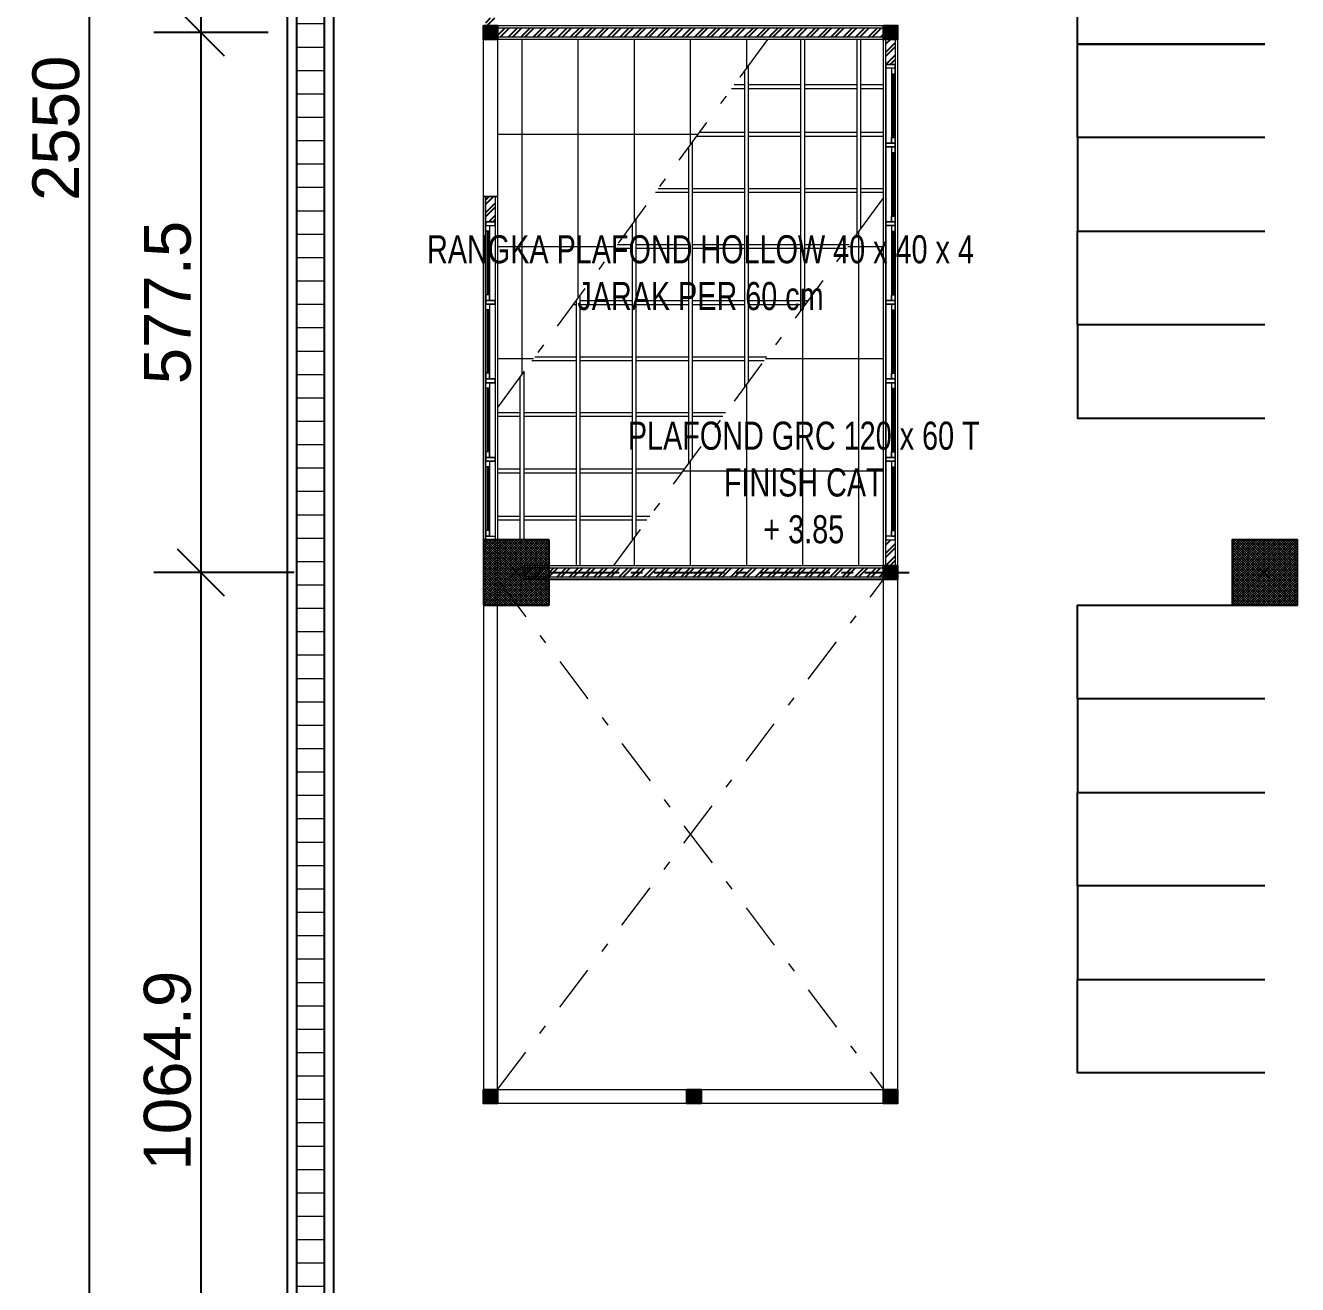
# Model space of a CAD drawing. Header units: inches. Extents: x 249 to 1192, y -18 to 440.
# Drawn here: x 342.24 to 355.84, y 249.05 to 262.51 of the extents above; entities that cross this region are included whole.
import ezdxf

# ---------------------------------------------------------------- set-up
doc = ezdxf.new("R2010")
doc.units = ezdxf.units.IN
doc.header["$MEASUREMENT"] = 0
doc.linetypes.add('CENTER2', pattern=[1.125, 0.75, -0.125, 0.125, -0.125])
doc.linetypes.add('DASHDOT', pattern=[1, 0.5, -0.25, 0, -0.25])
for name, color, linetype, lineweight in [('ARSIR BETON', 8, 'Continuous', 0), ('DIMENSI', 85, 'Continuous', 20), ('DINDING', 6, 'Continuous', 0), ('DINDING2', 137, 'Continuous', 20), ('KACA', 141, 'Continuous', 30), ('KUSEN', 16, 'Continuous', 15), ('lan', 7, 'Continuous', 15), ('lan1', 7, 'Continuous', 9), ('NOT', 7, 'Continuous', 9), ('pla', 42, 'Continuous', 15)]:
    doc.layers.add(name, color=color, linetype=linetype, lineweight=lineweight)
for name, color, linetype in [('ARSIR DINDING', 64, 'Continuous'), ('AS', 15, 'CENTER2'), ('KENDARAAN', 9, 'Continuous'), ('KOLOM', 5, 'Continuous'), ('SALURAN', 117, 'Continuous')]:
    doc.layers.add(name, color=color, linetype=linetype)
doc.styles.get("Standard").update_dxf_attribs({"font": 'arial.ttf'})
doc.styles.add('style1', font='swisscl.ttf')
doc.dimstyles.new('UK. GDG PERTEMUAN', dxfattribs={"dimtxt": 0.5, "dimasz": 0.5, "dimexe": 0.5, "dimexo": 0.05, "dimgap": 0.1, "dimtad": 2, "dimdec": 0, "dimlfac": 100, "dimzin": 0, "dimdsep": 46, "dimtxsty": 'Standard', "dimblk": 'OBLIQUE', "dimcen": 0.09, "dimclrd": 8, "dimclre": 256, "dimclrt": 256, "dimadec": 0, "dimazin": 0, "dimtfac": 1, "dimtdec": 0, "dimtofl": 0, "dimtmove": 0, "dimatfit": 3, "dimldrblk": 'OBLIQUE', "dimfxl": 0, "dimtolj": 1, "dimtzin": 0, "dimarcsym": 0})

# ---------------------------------------------------------------- blocks, each defined once
blk = doc.blocks.new('K2')
at = {"layer": 'ARSIR BETON'}
h = blk.add_hatch(dxfattribs=at)
h.set_pattern_fill('ANSI37', color=256, scale=0.1, style=0)
h.set_pattern_definition([(45, (-38.743626, 268.082874), (-0.0088388, 0.0088388), []), (135, (-38.743626, 268.082874), (-0.0088388, -0.0088388), [])])
h.paths.add_polyline_path([(-38.594, 268.233), (-38.744, 268.233), (-38.744, 268.083), (-38.594, 268.083)])
at = {"layer": 'KOLOM'}
blk.add_lwpolyline([(-38.744, 268.083), (-38.594, 268.083), (-38.594, 268.233), (-38.744, 268.233)], close=True, dxfattribs=at)
blk = doc.blocks.new('K1')
at = {"layer": 'ARSIR BETON'}
h = blk.add_hatch(dxfattribs=at)
h.set_pattern_fill('ANSI37', color=256, scale=0.15, style=0)
h.set_pattern_definition([(45, (258.37489, 277.120751), (-0.01325825, 0.01325825), []), (135, (258.37489, 277.120751), (-0.01325825, -0.01325825), [])])
h.paths.add_polyline_path([(259.125, 277.171), (259.125, 277.871), (258.425, 277.871), (258.425, 277.171)])
at = {"layer": 'KOLOM'}
blk.add_lwpolyline([(258.425, 277.171), (259.125, 277.171), (259.125, 277.871), (258.425, 277.871)], close=True, dxfattribs=at)
for points in [[(258.725, 277.571), (258.825, 277.471)], [(258.725, 277.471), (258.825, 277.571)]]:
    blk.add_lwpolyline(points, dxfattribs=at)
blk = doc.blocks.new('_Oblique')
at = {"color": 0, "linetype": 'ByBlock', "lineweight": -2}
blk.add_line((-0.5, -0.5), (0.5, 0.5), dxfattribs=at)
blk = doc.blocks.new('*D493')
at = {"layer": 'DEFPOINTS', "color": 0}
for p in [(344.886, 264.663), (344.114, 262.438), (344.886, 262.438)]:
    blk.add_point(p, dxfattribs=at)
at = {"layer": 'DIMENSI', "lineweight": -2}
for p, q in [((344.836, 264.663), (343.614, 264.663)), ((344.836, 262.438), (343.614, 262.438))]:
    blk.add_line(p, q, dxfattribs=at)
at = {"layer": 'DIMENSI', "color": 8, "lineweight": -2}
blk.add_line((344.114, 264.663), (344.114, 262.438), dxfattribs=at)
at = {"layer": 'DIMENSI', "color": 8, "lineweight": -2, "xscale": 0.5, "yscale": 0.5, "zscale": 0.5}
for p, rotation in [((344.114, 264.663), 90), ((344.114, 262.438), 270)]:
    blk.add_blockref('_Oblique', p, dxfattribs=dict(at, rotation=rotation))
at = {"layer": 'DIMENSI', "insert": (343.759, 263.55), "char_height": 0.5, "attachment_point": 5, "rotation": 90}
blk.add_mtext('\\A1;222.5', dxfattribs=at)
blk = doc.blocks.new('*D494')
at = {"layer": 'DEFPOINTS', "color": 0}
for p in [(344.886, 262.438), (344.114, 256.663), (345.161, 256.663)]:
    blk.add_point(p, dxfattribs=at)
at = {"layer": 'DIMENSI', "lineweight": -2}
for p, q in [((344.836, 262.438), (343.614, 262.438)), ((345.111, 256.663), (343.614, 256.663))]:
    blk.add_line(p, q, dxfattribs=at)
at = {"layer": 'DIMENSI', "color": 8, "lineweight": -2}
blk.add_line((344.114, 262.438), (344.114, 256.663), dxfattribs=at)
at = {"layer": 'DIMENSI', "color": 8, "lineweight": -2, "xscale": 0.5, "yscale": 0.5, "zscale": 0.5}
for p, rotation in [((344.114, 262.438), 90), ((344.114, 256.663), 270)]:
    blk.add_blockref('_Oblique', p, dxfattribs=dict(at, rotation=rotation))
at = {"layer": 'DIMENSI', "insert": (343.76, 259.55), "char_height": 0.5, "attachment_point": 5, "rotation": 90}
blk.add_mtext('\\A1;577.5', dxfattribs=at)
blk = doc.blocks.new('*D495')
at = {"layer": 'DEFPOINTS', "color": 0}
for p in [(345.161, 256.663), (344.114, 246.013), (345.387, 246.013)]:
    blk.add_point(p, dxfattribs=at)
at = {"layer": 'DIMENSI', "lineweight": -2}
for p, q in [((345.111, 256.663), (343.614, 256.663)), ((345.337, 246.013), (343.614, 246.013))]:
    blk.add_line(p, q, dxfattribs=at)
at = {"layer": 'DIMENSI', "color": 8, "lineweight": -2}
blk.add_line((344.114, 256.663), (344.114, 246.013), dxfattribs=at)
at = {"layer": 'DIMENSI', "color": 8, "lineweight": -2, "xscale": 0.5, "yscale": 0.5, "zscale": 0.5}
for p, rotation in [((344.114, 256.663), 90), ((344.114, 246.013), 270)]:
    blk.add_blockref('_Oblique', p, dxfattribs=dict(at, rotation=rotation))
at = {"layer": 'DIMENSI', "insert": (343.759, 251.338), "char_height": 0.5, "attachment_point": 5, "rotation": 90}
blk.add_mtext('\\A1;1064.9', dxfattribs=at)
blk = doc.blocks.new('*D496')
at = {"layer": 'DEFPOINTS', "color": 0}
for p in [(342.924, 274.163), (344.886, 274.163), (344.886, 248.663)]:
    blk.add_point(p, dxfattribs=at)
at = {"layer": 'DIMENSI', "lineweight": -2}
for p, q in [((344.836, 274.163), (342.424, 274.163)), ((344.836, 248.663), (342.424, 248.663))]:
    blk.add_line(p, q, dxfattribs=at)
at = {"layer": 'DIMENSI', "color": 8, "lineweight": -2}
blk.add_line((342.924, 248.663), (342.924, 274.163), dxfattribs=at)
at = {"layer": 'DIMENSI', "color": 8, "lineweight": -2, "xscale": 0.5, "yscale": 0.5, "zscale": 0.5}
for p, rotation in [((342.924, 274.163), 90), ((342.924, 248.663), 270)]:
    blk.add_blockref('_Oblique', p, dxfattribs=dict(at, rotation=rotation))
at = {"layer": 'DIMENSI', "insert": (342.568, 261.413), "char_height": 0.5, "attachment_point": 5, "rotation": 90}
blk.add_mtext('\\A1;2550', dxfattribs=at)

msp = doc.modelspace()

# ---------------------------------------------------------------- hatches: boundary and pattern name
at = {"layer": 'ARSIR DINDING'}
h = msp.add_hatch(dxfattribs=at)
h.set_pattern_fill('ANSI32', color=256, scale=0.25, style=0)
h.set_pattern_definition([(45, (-339.62181, 70.42423), (-0.066291261, 0.066291261), []), (45, (-339.57761, 70.42423), (-0.066291261, 0.066291261), [])])
h.paths.add_polyline_path([(347.2613, 262.5925), (347.1613, 262.5925), (347.1613, 262.5127), (347.2613, 262.5127)])
h = msp.add_hatch(dxfattribs=at)
h.set_pattern_fill('ANSI32', color=256, scale=0.25, style=0)
h.set_pattern_definition([(45, (347.1363, 253.63768), (-0.0662913, 0.0662913), []), (45, (347.18049, 253.63768), (-0.0662913, 0.0662913), [])])
h.paths.add_polyline_path([(351.4115, 262.4877), (347.2863, 262.4877), (347.2863, 262.3877), (351.4115, 262.3877)])
h = msp.add_hatch(dxfattribs=at)
h.set_pattern_fill('ANSI32', color=256, scale=0.25, style=0)
h.set_pattern_definition([(45, (351.436525, 262.09406), (-0.06629, 0.06629), []), (45, (351.48072, 262.09406), (-0.06629, 0.06629), [])])
h.paths.add_polyline_path([(351.5365, 262.3627), (351.4365, 262.3627), (351.4365, 262.0941), (351.5365, 262.0941)])
h = msp.add_hatch(dxfattribs=at)
h.set_pattern_fill('ANSI32', color=256, scale=0.25, style=0)
h.set_pattern_definition([(45, (-301.81615, 6.2348), (-0.066291261, 0.066291261), []), (45, (-301.77196, 6.2348), (-0.066291261, 0.066291261), [])])
h.paths.add_polyline_path([(347.2113, 260.4137), (347.2613, 260.4137), (347.2613, 260.6827), (347.2113, 260.6827)])
h.paths.add_polyline_path([(347.1613, 260.4137), (347.2113, 260.4137), (347.2113, 260.6827), (347.1613, 260.6827)])
h = msp.add_hatch(dxfattribs=at)
h.set_pattern_fill('ANSI32', color=256, scale=0.25, style=0)
h.set_pattern_definition([(45, (351.436525, 256.7379), (-0.06629, 0.06629), []), (45, (351.48072, 256.7379), (-0.06629, 0.06629), [])])
h.paths.add_polyline_path([(351.5365, 257.0129), (351.4365, 257.0129), (351.4365, 256.7379), (351.4863, 256.7379), (351.5365, 256.7379)])
h = msp.add_hatch(dxfattribs=at)
h.set_pattern_fill('ANSI32', color=256, scale=0.25, style=0)
h.set_pattern_definition([(45, (347.41105, 250.13862), (-0.0662913, 0.0662913), []), (45, (347.45524, 250.13862), (-0.0662913, 0.0662913), [])])
h.paths.add_polyline_path([(347.586, 256.6129), (351.4863, 256.6129), (351.4863, 256.7129), (347.586, 256.7129)])
at = {"layer": 'DINDING2'}
h = msp.add_hatch(dxfattribs=at)
h.set_pattern_fill('_USER', color=23, scale=0.25, angle=90, style=0, pattern_type=0)
h.set_pattern_definition([(4e-15, (345.1373, 262.5317), (2e-17, -0.25), [])])
h.paths.add_polyline_path([(345.1363, 277.1624), (345.4373, 277.2624), (345.4373, 245.9134), (345.1373, 245.9134)])

# ---------------------------------------------------------------- linework, layer by layer
msp.add_lwpolyline([(351.4863, 256.5879), (347.761, 256.5879)])
at = {"layer": 'ARSIR BETON'}
for p, q in [((347.1363, 257.0023), (347.1468, 257.0129)), ((347.1363, 256.9758), (347.1734, 257.0129)), ((347.1363, 256.9493), (347.1999, 257.0129)), ((347.1363, 256.9228), (347.2264, 257.0129)), ((347.1363, 256.8963), (347.2529, 257.0129)), ((347.1363, 256.8697), (347.2794, 257.0129)), ((347.1363, 256.8432), (347.3059, 257.0129)), ((347.1363, 256.8167), (347.3325, 257.0129)), ((347.1363, 256.7902), (347.359, 257.0129)), ((347.1363, 256.7637), (347.3855, 257.0129)), ((347.1363, 256.7372), (347.412, 257.0129)), ((347.1363, 256.7106), (347.4385, 257.0129)), ((347.1363, 256.6841), (347.465, 257.0129)), ((347.1363, 256.6576), (347.4916, 257.0129)), ((347.1363, 256.6311), (347.5181, 257.0129)), ((347.1363, 256.6046), (347.5446, 257.0129)), ((347.1363, 256.5781), (347.5711, 257.0129)), ((347.1363, 256.5515), (347.5976, 257.0129)), ((347.1363, 256.525), (347.6241, 257.0129)), ((347.1363, 256.4985), (347.6507, 257.0129)), ((347.1363, 256.472), (347.6772, 257.0129)), ((347.1363, 256.4455), (347.7037, 257.0129)), ((347.1363, 256.419), (347.7302, 257.0129)), ((347.1363, 256.3924), (347.7567, 257.0129)), ((347.1363, 256.3659), (347.7832, 257.0129)), ((347.1363, 256.3394), (347.8098, 257.0129)), ((347.1363, 256.3129), (347.8363, 257.0129)), ((347.8318, 256.3129), (347.1363, 257.0084)), ((347.8053, 256.3129), (347.1363, 256.9819)), ((347.8363, 256.3349), (347.1583, 257.0129)), ((347.1628, 256.3129), (347.8363, 256.9864)), ((347.8363, 256.3614), (347.1848, 257.0129)), ((347.8363, 256.3879), (347.2113, 257.0129)), ((347.8363, 256.4145), (347.2378, 257.0129)), ((347.8363, 256.441), (347.2644, 257.0129)), ((347.8363, 256.4675), (347.2909, 257.0129)), ((347.8363, 256.494), (347.3174, 257.0129)), ((347.8363, 256.5205), (347.3439, 257.0129)), ((347.8363, 256.547), (347.3704, 257.0129)), ((347.8363, 256.5736), (347.3969, 257.0129)), ((347.8363, 256.6001), (347.4235, 257.0129)), ((347.8363, 256.6266), (347.45, 257.0129)), ((347.8363, 256.6531), (347.4765, 257.0129)), ((347.8363, 256.6796), (347.503, 257.0129)), ((347.8363, 256.7061), (347.5295, 257.0129)), ((347.8363, 256.7327), (347.556, 257.0129)), ((347.8363, 256.7592), (347.5825, 257.0129)), ((347.8363, 256.7857), (347.6091, 257.0129)), ((347.8363, 256.8122), (347.6356, 257.0129)), ((347.8363, 256.8387), (347.6621, 257.0129)), ((347.8363, 256.8652), (347.6886, 257.0129)), ((347.8363, 256.8918), (347.7151, 257.0129)), ((347.8363, 256.9183), (347.7416, 257.0129)), ((347.8363, 256.9448), (347.7682, 257.0129)), ((347.8363, 256.9713), (347.7947, 257.0129)), ((347.8363, 256.9978), (347.8212, 257.0129)), ((347.7787, 256.3129), (347.1363, 256.9554)), ((347.7522, 256.3129), (347.1363, 256.9288)), ((347.7257, 256.3129), (347.1363, 256.9023)), ((347.6992, 256.3129), (347.1363, 256.8758)), ((347.6727, 256.3129), (347.1363, 256.8493)), ((347.1893, 256.3129), (347.8363, 256.9599)), ((347.2158, 256.3129), (347.8363, 256.9333)), ((347.2423, 256.3129), (347.8363, 256.9068)), ((347.2689, 256.3129), (347.8363, 256.8803)), ((347.2954, 256.3129), (347.8363, 256.8538)), ((347.6462, 256.3129), (347.1363, 256.8228)), ((347.6196, 256.3129), (347.1363, 256.7963)), ((347.5931, 256.3129), (347.1363, 256.7697)), ((347.5666, 256.3129), (347.1363, 256.7432)), ((347.5401, 256.3129), (347.1363, 256.7167)), ((347.3219, 256.3129), (347.8363, 256.8273)), ((347.3484, 256.3129), (347.8363, 256.8008)), ((347.3749, 256.3129), (347.8363, 256.7743)), ((347.4014, 256.3129), (347.8363, 256.7477)), ((347.428, 256.3129), (347.8363, 256.7212)), ((347.5136, 256.3129), (347.1363, 256.6902)), ((347.4871, 256.3129), (347.1363, 256.6637)), ((347.4605, 256.3129), (347.1363, 256.6372)), ((347.434, 256.3129), (347.1363, 256.6106)), ((347.4075, 256.3129), (347.1363, 256.5841)), ((347.4545, 256.3129), (347.8363, 256.6947)), ((347.481, 256.3129), (347.8363, 256.6682)), ((347.5075, 256.3129), (347.8363, 256.6417)), ((347.534, 256.3129), (347.8363, 256.6152)), ((347.5605, 256.3129), (347.8363, 256.5886)), ((347.5871, 256.3129), (347.8363, 256.5621)), ((347.381, 256.3129), (347.1363, 256.5576)), ((347.3545, 256.3129), (347.1363, 256.5311)), ((347.328, 256.3129), (347.1363, 256.5046)), ((347.3014, 256.3129), (347.1363, 256.4781)), ((347.2749, 256.3129), (347.1363, 256.4515)), ((347.2484, 256.3129), (347.1363, 256.425)), ((347.6136, 256.3129), (347.8363, 256.5356)), ((347.6401, 256.3129), (347.8363, 256.5091)), ((347.6666, 256.3129), (347.8363, 256.4826)), ((347.6931, 256.3129), (347.8363, 256.4561)), ((347.7196, 256.3129), (347.8363, 256.4295)), ((347.2219, 256.3129), (347.1363, 256.3985)), ((347.1954, 256.3129), (347.1363, 256.372)), ((347.1689, 256.3129), (347.1363, 256.3455)), ((347.1423, 256.3129), (347.1363, 256.319)), ((347.7462, 256.3129), (347.8363, 256.403)), ((347.7727, 256.3129), (347.8363, 256.3765)), ((347.7992, 256.3129), (347.8363, 256.35)), ((347.8257, 256.3129), (347.8363, 256.3235))]:
    msp.add_line(p, q, dxfattribs=at)
at = {"layer": 'AS'}
msp.add_lwpolyline([(347.8363, 256.6629), (351.6864, 256.6629)], dxfattribs=at)
at = {"layer": 'DINDING'}
for points in [[(351.4115, 262.3627), (347.2863, 262.3627), (347.2863, 262.5127), (351.4115, 262.5127)], [(347.1363, 260.6927), (347.1363, 250.9879), (347.2863, 250.9879), (347.2863, 257.0129)], [(351.4863, 256.5879), (347.561, 256.5879), (347.561, 256.7379), (351.4863, 256.7379)]]:
    msp.add_lwpolyline(points, dxfattribs=at)
for points in [[(351.4115, 262.3627), (351.5616, 262.3627), (351.5616, 251.1379), (351.4115, 251.1379)], [(347.1363, 260.6827), (347.2863, 260.6827), (347.2863, 257.0129), (347.1363, 257.0129)], [(347.2863, 251.1379), (349.3111, 251.1379), (349.3111, 250.9879), (347.2863, 250.9879)], [(349.4611, 251.1379), (351.4116, 251.1379), (351.4116, 250.9879), (349.4611, 250.9879)]]:
    msp.add_lwpolyline(points, close=True, dxfattribs=at)
at = {"layer": 'DINDING2'}
for points in [[(351.4115, 262.3877), (347.2863, 262.3877), (347.2863, 262.4877), (351.4115, 262.4877)], [(351.4863, 256.6129), (347.586, 256.6129), (347.586, 256.7129), (351.4863, 256.7129)]]:
    msp.add_lwpolyline(points, dxfattribs=at)
for points in [[(351.4365, 262.3627), (351.5365, 262.3627), (351.5365, 256.7379), (351.4365, 256.7379)], [(347.1613, 260.6827), (347.2613, 260.6827), (347.2613, 257.0129), (347.1613, 257.0129)]]:
    msp.add_lwpolyline(points, close=True, dxfattribs=at)
at = {"layer": 'KACA'}
for points in [[(351.5165, 261.9941), (351.5165, 261.3139)], [(351.5165, 261.1539), (351.5165, 260.4737)], [(347.1813, 260.3137), (347.1813, 259.6335)], [(351.5165, 260.3137), (351.5165, 259.6335)], [(347.1813, 259.4735), (347.1813, 258.7933)], [(351.5165, 259.4735), (351.5165, 258.7933)], [(347.1813, 258.6333), (347.1813, 257.9531)], [(351.5165, 258.6333), (351.5165, 257.9531)], [(347.1813, 257.7931), (347.1813, 257.1129)], [(351.5165, 257.7931), (351.5165, 257.1129)]]:
    msp.add_lwpolyline(points, dxfattribs=at)
at = {"layer": 'KENDARAAN'}
for points in [[(355.4863, 262.3129), (353.4863, 262.3129), (353.4863, 263.3129), (355.4863, 263.3129)], [(355.4863, 261.3129), (353.4863, 261.3129), (353.4863, 262.3129), (355.4863, 262.3129)], [(355.4863, 261.3129), (353.4863, 261.3129), (353.4863, 260.3129), (355.4863, 260.3129)], [(355.4863, 259.3129), (353.4863, 259.3129), (353.4863, 260.3129), (355.4863, 260.3129)], [(355.4863, 259.3129), (353.4863, 259.3129), (353.4863, 258.3129), (355.4863, 258.3129)], [(355.4863, 255.3129), (353.4863, 255.3129), (353.4863, 256.3129), (355.4863, 256.3129)], [(355.4863, 255.3129), (353.4863, 255.3129), (353.4863, 254.3129), (355.4863, 254.3129)], [(355.4863, 253.3129), (353.4863, 253.3129), (353.4863, 254.3129), (355.4863, 254.3129)], [(355.4863, 253.3129), (353.4863, 253.3129), (353.4863, 252.3129), (355.4863, 252.3129)], [(355.4863, 251.3129), (353.4863, 251.3129), (353.4863, 252.3129), (355.4863, 252.3129)]]:
    msp.add_lwpolyline(points, dxfattribs=at)
at = {"layer": 'KOLOM'}
for p, q in [((347.8363, 257.0129), (347.1363, 257.0129)), ((347.1363, 257.0129), (347.1363, 256.3129)), ((347.8363, 256.3129), (347.8363, 257.0129)), ((347.1363, 256.3129), (347.8363, 256.3129))]:
    msp.add_line(p, q, dxfattribs=at)
for points in [[(347.4363, 256.7129), (347.5363, 256.6129)], [(347.4363, 256.6129), (347.5363, 256.7129)]]:
    msp.add_lwpolyline(points, dxfattribs=at)
at = {"layer": 'KUSEN'}
for points in [[(351.5365, 262.0541), (351.4365, 262.0541), (351.4365, 262.0941), (351.5365, 262.0941)], [(351.4365, 261.2139), (351.5365, 261.2139), (351.5365, 262.0941), (351.4365, 262.0941)], [(351.4965, 261.2539), (351.5365, 261.2539), (351.5365, 262.0541), (351.4965, 262.0541)], [(351.5365, 261.2139), (351.4365, 261.2139), (351.4365, 261.2539), (351.5365, 261.2539)], [(351.4365, 260.3737), (351.5365, 260.3737), (351.5365, 261.2539), (351.4365, 261.2539)], [(351.5365, 261.2539), (351.4365, 261.2539), (351.4365, 261.2139), (351.5365, 261.2139)], [(351.4965, 260.4137), (351.5365, 260.4137), (351.5365, 261.2139), (351.4965, 261.2139)], [(347.1613, 260.3737), (347.2613, 260.3737), (347.2613, 260.4137), (347.1613, 260.4137)], [(347.2613, 259.5335), (347.1613, 259.5335), (347.1613, 260.4137), (347.2613, 260.4137)], [(347.1613, 260.4137), (347.2613, 260.4137), (347.2613, 257.0129), (347.1613, 257.0129)], [(347.2013, 259.5735), (347.1613, 259.5735), (347.1613, 260.3737), (347.2013, 260.3737)], [(351.5365, 260.3737), (351.4365, 260.3737), (351.4365, 260.4137), (351.5365, 260.4137)], [(351.4365, 259.5335), (351.5365, 259.5335), (351.5365, 260.4137), (351.4365, 260.4137)], [(351.5365, 260.4137), (351.4365, 260.4137), (351.4365, 257.0129), (351.5365, 257.0129)], [(351.5365, 260.3737), (351.4365, 260.3737), (351.4365, 260.4137), (351.5365, 260.4137)], [(351.5365, 260.4137), (351.4365, 260.4137), (351.4365, 260.3737), (351.5365, 260.3737)], [(351.4965, 259.5735), (351.5365, 259.5735), (351.5365, 260.3737), (351.4965, 260.3737)], [(347.1613, 259.5335), (347.2613, 259.5335), (347.2613, 259.5735), (347.1613, 259.5735)], [(347.2613, 258.6933), (347.1613, 258.6933), (347.1613, 259.5735), (347.2613, 259.5735)], [(347.1613, 259.5735), (347.2613, 259.5735), (347.2613, 259.5335), (347.1613, 259.5335)], [(351.5365, 259.5335), (351.4365, 259.5335), (351.4365, 259.5735), (351.5365, 259.5735)], [(351.4365, 258.6933), (351.5365, 258.6933), (351.5365, 259.5735), (351.4365, 259.5735)], [(351.5365, 259.5735), (351.4365, 259.5735), (351.4365, 259.5335), (351.5365, 259.5335)], [(347.2013, 258.7333), (347.1613, 258.7333), (347.1613, 259.5335), (347.2013, 259.5335)], [(351.4965, 258.7333), (351.5365, 258.7333), (351.5365, 259.5335), (351.4965, 259.5335)], [(347.1613, 258.6933), (347.2613, 258.6933), (347.2613, 258.7333), (347.1613, 258.7333)], [(347.2613, 257.8531), (347.1613, 257.8531), (347.1613, 258.7333), (347.2613, 258.7333)], [(347.1613, 258.7333), (347.2613, 258.7333), (347.2613, 258.6933), (347.1613, 258.6933)], [(347.2013, 257.8931), (347.1613, 257.8931), (347.1613, 258.6933), (347.2013, 258.6933)], [(351.5365, 258.6933), (351.4365, 258.6933), (351.4365, 258.7333), (351.5365, 258.7333)], [(351.4365, 257.8531), (351.5365, 257.8531), (351.5365, 258.7333), (351.4365, 258.7333)], [(351.5365, 258.7333), (351.4365, 258.7333), (351.4365, 258.6933), (351.5365, 258.6933)], [(351.4965, 257.8931), (351.5365, 257.8931), (351.5365, 258.6933), (351.4965, 258.6933)], [(347.1613, 257.8531), (347.2613, 257.8531), (347.2613, 257.8931), (347.1613, 257.8931)], [(347.2613, 257.0129), (347.1613, 257.0129), (347.1613, 257.8931), (347.2613, 257.8931)], [(347.1613, 257.8931), (347.2613, 257.8931), (347.2613, 257.8531), (347.1613, 257.8531)], [(347.2013, 257.0529), (347.1613, 257.0529), (347.1613, 257.8531), (347.2013, 257.8531)], [(351.5365, 257.8531), (351.4365, 257.8531), (351.4365, 257.8931), (351.5365, 257.8931)], [(351.4365, 257.0129), (351.5365, 257.0129), (351.5365, 257.8931), (351.4365, 257.8931)], [(351.5365, 257.8931), (351.4365, 257.8931), (351.4365, 257.8531), (351.5365, 257.8531)], [(351.4965, 257.0529), (351.5365, 257.0529), (351.5365, 257.8531), (351.4965, 257.8531)], [(347.1613, 257.0529), (347.2613, 257.0529), (347.2613, 257.0129), (347.1613, 257.0129)], [(351.5365, 257.0529), (351.4365, 257.0529), (351.4365, 257.0129), (351.5365, 257.0129)]]:
    msp.add_lwpolyline(points, close=True, dxfattribs=at)
for points in [[(351.4965, 262.0541), (351.4965, 261.9941), (351.5365, 261.9941), (351.5365, 262.0541), (351.4965, 262.0541)], [(351.4965, 261.2539), (351.4965, 261.3139), (351.5365, 261.3139), (351.5365, 261.2539), (351.4965, 261.2539)], [(351.4965, 261.2139), (351.4965, 261.1539), (351.5365, 261.1539), (351.5365, 261.2139), (351.4965, 261.2139)], [(347.2013, 260.3737), (347.2013, 260.3137), (347.1613, 260.3137), (347.1613, 260.3737), (347.2013, 260.3737)], [(351.4965, 260.4137), (351.4965, 260.4737), (351.5365, 260.4737), (351.5365, 260.4137), (351.4965, 260.4137)], [(351.4965, 260.3737), (351.4965, 260.3137), (351.5365, 260.3137), (351.5365, 260.3737), (351.4965, 260.3737)], [(351.4965, 260.3737), (351.4965, 260.3137), (351.5365, 260.3137), (351.5365, 260.3737), (351.4965, 260.3737)], [(347.2013, 259.5735), (347.2013, 259.6335), (347.1613, 259.6335), (347.1613, 259.5735), (347.2013, 259.5735)], [(351.4965, 259.5735), (351.4965, 259.6335), (351.5365, 259.6335), (351.5365, 259.5735), (351.4965, 259.5735)], [(347.2013, 259.5335), (347.2013, 259.4735), (347.1613, 259.4735), (347.1613, 259.5335), (347.2013, 259.5335)], [(351.4965, 259.5335), (351.4965, 259.4735), (351.5365, 259.4735), (351.5365, 259.5335), (351.4965, 259.5335)], [(347.2013, 258.7333), (347.2013, 258.7933), (347.1613, 258.7933), (347.1613, 258.7333), (347.2013, 258.7333)], [(351.4965, 258.7333), (351.4965, 258.7933), (351.5365, 258.7933), (351.5365, 258.7333), (351.4965, 258.7333)], [(347.2013, 258.6933), (347.2013, 258.6333), (347.1613, 258.6333), (347.1613, 258.6933), (347.2013, 258.6933)], [(351.4965, 258.6933), (351.4965, 258.6333), (351.5365, 258.6333), (351.5365, 258.6933), (351.4965, 258.6933)], [(347.2013, 257.8931), (347.2013, 257.9531), (347.1613, 257.9531), (347.1613, 257.8931), (347.2013, 257.8931)], [(351.4965, 257.8931), (351.4965, 257.9531), (351.5365, 257.9531), (351.5365, 257.8931), (351.4965, 257.8931)], [(347.2013, 257.8531), (347.2013, 257.7931), (347.1613, 257.7931), (347.1613, 257.8531), (347.2013, 257.8531)], [(351.4965, 257.8531), (351.4965, 257.7931), (351.5365, 257.7931), (351.5365, 257.8531), (351.4965, 257.8531)], [(347.2013, 257.0529), (347.2013, 257.1129), (347.1613, 257.1129), (347.1613, 257.0529), (347.2013, 257.0529)], [(351.4965, 257.0529), (351.4965, 257.1129), (351.5365, 257.1129), (351.5365, 257.0529), (351.4965, 257.0529)]]:
    msp.add_lwpolyline(points, dxfattribs=at)
at = {"layer": 'lan', "linetype": 'DASHDOT'}
for p, q in [((350.1714, 262.3627), (347.2863, 258.4288)), ((351.4115, 260.6718), (348.5264, 256.7379))]:
    msp.add_line(p, q, dxfattribs=at)
for points in [[(347.2863, 256.5879), (351.4116, 251.1379)], [(347.2863, 251.1379), (351.4113, 256.5879)]]:
    msp.add_lwpolyline(points, dxfattribs=at)
at = {"layer": 'lan1'}
msp.add_lwpolyline([(347.1363, 262.3627), (347.2863, 262.3627), (347.2863, 260.6827), (347.1363, 260.6827)], close=True, dxfattribs=at)
at = {"layer": 'pla'}
for p, q in [((347.5489, 258.7869), (347.5489, 262.3627)), ((348.1489, 259.605), (348.1489, 262.3627)), ((348.7489, 260.4231), (348.7489, 262.3627)), ((349.3489, 261.2412), (349.3489, 262.3627)), ((349.9489, 262.0593), (349.9489, 262.3627)), ((350.5289, 259.4683), (350.5289, 262.3627)), ((350.5689, 259.5229), (350.5689, 262.3627)), ((351.1289, 260.2864), (351.1289, 262.3627)), ((351.1689, 260.341), (351.1689, 262.3627)), ((349.9289, 258.6502), (349.9289, 262.032)), ((349.9689, 258.7048), (349.9689, 262.0866)), ((349.9289, 261.8765), (349.8148, 261.8765)), ((350.5289, 261.8765), (349.9689, 261.8765)), ((351.1289, 261.8765), (350.5689, 261.8765)), ((351.4115, 261.8765), (351.1689, 261.8765)), ((349.9289, 261.8365), (349.7855, 261.8365)), ((350.5289, 261.8365), (349.9689, 261.8365)), ((351.1289, 261.8365), (350.5689, 261.8365)), ((351.4115, 261.8365), (351.1689, 261.8365)), ((347.2863, 261.3503), (349.4289, 261.3503)), ((349.4142, 261.3303), (349.9289, 261.3303)), ((349.4436, 261.3703), (349.9289, 261.3703)), ((349.9689, 261.3703), (350.5289, 261.3703)), ((349.9689, 261.3303), (350.5289, 261.3303)), ((350.5689, 261.3703), (351.1289, 261.3703)), ((350.5689, 261.3303), (351.1289, 261.3303)), ((351.1689, 261.3703), (351.4115, 261.3703)), ((351.1689, 261.3303), (351.4115, 261.3303)), ((349.3289, 257.8321), (349.3289, 261.2139)), ((349.3689, 257.8867), (349.3689, 261.2685)), ((348.9742, 260.7303), (349.3289, 260.7303)), ((349.0035, 260.7703), (349.3289, 260.7703)), ((349.3689, 260.7703), (349.9289, 260.7703)), ((349.3689, 260.7303), (349.9289, 260.7303)), ((349.9689, 260.7703), (350.5289, 260.7703)), ((349.9689, 260.7303), (350.5289, 260.7303)), ((350.5689, 260.7703), (351.1289, 260.7703)), ((350.5689, 260.7303), (351.1289, 260.7303)), ((351.1689, 260.7703), (351.4115, 260.7703)), ((351.1689, 260.7303), (351.4115, 260.7303)), ((348.7289, 257.014), (348.7289, 260.3958)), ((348.7689, 257.0686), (348.7689, 260.4504)), ((351.1489, 256.7379), (351.1489, 260.3137)), ((347.2863, 260.1503), (348.5488, 260.1503)), ((348.5342, 260.1303), (348.7289, 260.1303)), ((348.5635, 260.1703), (348.7289, 260.1703)), ((348.7689, 260.1703), (349.3289, 260.1703)), ((348.7689, 260.1303), (349.3289, 260.1303)), ((349.3689, 260.1703), (349.9289, 260.1703)), ((349.3689, 260.1303), (349.9289, 260.1303)), ((349.9689, 260.1703), (350.5289, 260.1703)), ((349.9689, 260.1303), (350.5289, 260.1303)), ((350.5689, 260.1703), (351.0437, 260.1703)), ((350.5689, 260.1303), (351.0144, 260.1303)), ((351.0291, 260.1503), (351.4115, 260.1503)), ((348.1235, 259.5703), (348.1289, 259.5703)), ((348.1289, 256.7379), (348.1289, 259.5777)), ((348.1689, 256.7379), (348.1689, 259.6323)), ((348.1689, 259.5703), (348.7289, 259.5703)), ((348.7689, 259.5703), (349.3289, 259.5703)), ((349.3689, 259.5703), (349.9289, 259.5703)), ((349.9689, 259.5703), (350.5289, 259.5703)), ((350.5689, 259.5703), (350.6037, 259.5703)), ((348.0941, 259.5303), (348.1289, 259.5303)), ((348.1689, 259.5303), (348.7289, 259.5303)), ((348.7689, 259.5303), (349.3289, 259.5303)), ((349.3689, 259.5303), (349.9289, 259.5303)), ((349.9689, 259.5303), (350.5289, 259.5303)), ((350.5489, 256.7379), (350.5489, 259.4956)), ((350.5689, 259.5303), (350.5743, 259.5303)), ((347.2863, 258.9503), (347.6687, 258.9503)), ((347.6541, 258.9303), (348.1289, 258.9303)), ((347.6834, 258.9703), (348.1289, 258.9703)), ((348.1689, 258.9703), (348.7289, 258.9703)), ((348.1689, 258.9303), (348.7289, 258.9303)), ((348.7689, 258.9703), (349.3289, 258.9703)), ((348.7689, 258.9303), (349.3289, 258.9303)), ((349.3689, 258.9703), (349.9289, 258.9703)), ((349.3689, 258.9303), (349.9289, 258.9303)), ((349.9689, 258.9703), (350.1636, 258.9703)), ((349.9689, 258.9303), (350.1343, 258.9303)), ((350.149, 258.9503), (351.4115, 258.9503)), ((347.5289, 257.0129), (347.5289, 258.7596)), ((347.5689, 257.0129), (347.5689, 258.8142)), ((349.9489, 256.7379), (349.9489, 258.6775)), ((347.5289, 258.3703), (347.2863, 258.3703)), ((347.5289, 258.3303), (347.2863, 258.3303)), ((348.1289, 258.3703), (347.5689, 258.3703)), ((348.1289, 258.3303), (347.5689, 258.3303)), ((348.7289, 258.3703), (348.1689, 258.3703)), ((348.7289, 258.3303), (348.1689, 258.3303)), ((349.3289, 258.3703), (348.7689, 258.3703)), ((349.3289, 258.3303), (348.7689, 258.3303)), ((349.7236, 258.3703), (349.3689, 258.3703)), ((349.6943, 258.3303), (349.3689, 258.3303)), ((349.3489, 256.7379), (349.3489, 257.8594)), ((347.2863, 257.7703), (347.5289, 257.7703)), ((347.2863, 257.7303), (347.5289, 257.7303)), ((347.5689, 257.7703), (348.1289, 257.7703)), ((347.5689, 257.7303), (348.1289, 257.7303)), ((348.1689, 257.7703), (348.7289, 257.7703)), ((348.1689, 257.7303), (348.7289, 257.7303)), ((348.7689, 257.7703), (349.2835, 257.7703)), ((348.7689, 257.7303), (349.2542, 257.7303)), ((349.2689, 257.7503), (351.4115, 257.7503)), ((347.5289, 257.2641), (347.2863, 257.2641)), ((348.1289, 257.2641), (347.5689, 257.2641)), ((348.7289, 257.2641), (348.1689, 257.2641)), ((348.9123, 257.2641), (348.7689, 257.2641)), ((347.5289, 257.2241), (347.2863, 257.2241)), ((348.1289, 257.2241), (347.5689, 257.2241)), ((348.7289, 257.2241), (348.1689, 257.2241)), ((348.883, 257.2241), (348.7689, 257.2241)), ((348.7489, 256.7379), (348.7489, 257.0413))]:
    msp.add_line(p, q, dxfattribs=at)
at = {"layer": 'SALURAN'}
for points in [[(345.0368, 277.2624), (345.0363, 277.2624), (345.0363, 246.0134)], [(345.5373, 246.0134), (345.5373, 277.2624), (345.5368, 277.2624)]]:
    msp.add_lwpolyline(points, dxfattribs=at)
msp.add_lwpolyline([(345.4373, 277.1624), (345.1363, 277.1624), (345.1363, 245.9134), (345.4373, 245.9134)], close=True, dxfattribs=at)

# ---------------------------------------------------------------- block references
at = {"xscale": -1, "rotation": 180}
for p in [(385.8799, 530.5955), (390.1551, 530.5955), (390.1549, 524.8208), (385.8799, 519.2208), (388.0547, 519.2208), (390.1552, 519.2208)]:
    msp.add_blockref('K2', p, dxfattribs=at)
at = {"layer": 'KOLOM'}
msp.add_blockref('K1', (96.7116, -20.8579), dxfattribs=at)

# ---------------------------------------------------------------- texts
at = {"layer": 'NOT', "char_height": 0.3, "attachment_point": 2, "style": 'style1'}
for s, insert in [('RANGKA PLAFOND HOLLOW 40 x 40 x 4\\PJARAK PER 60 cm', (349.4553, 260.2695)), ('PLAFOND GRC 120 x 60 T\\PFINISH CAT\\P+ 3.85', (350.5591, 258.2764))]:
    msp.add_mtext(s, dxfattribs=dict(at, insert=insert))

# ---------------------------------------------------------------- dimensions: what is measured, and where the dimension line sits
at = {"layer": 'DIMENSI'}
dim = msp.add_linear_dim(base=(342.9237, 274.1629), p1=(344.8858, 248.6629), p2=(344.8858, 274.1629), angle=90, dimstyle='UK. GDG PERTEMUAN', dxfattribs=at)
dim.commit()
dim.dimension.update_dxf_attribs({"geometry": '*D496', "text_midpoint": (342.5684, 261.4129)})
for base, p1, p2, picture, middle in [((344.1144, 262.4377), (344.8858, 264.6629), (344.8858, 262.4377), '*D493', (343.7591, 263.5503)), ((344.1144, 256.6629), (344.8858, 262.4377), (345.1605, 256.6629), '*D494', (343.7601, 259.5503)), ((344.11438, 246.01341), (345.16053, 256.6629), (345.38679, 246.01341), '*D495', (343.75909, 251.33816))]:
    dim = msp.add_linear_dim(base=base, p1=p1, p2=p2, angle=90, dimstyle='UK. GDG PERTEMUAN', override={"dimdec": 1}, dxfattribs=at)
    dim.commit()
    dim.dimension.update_dxf_attribs({"geometry": picture, "text_midpoint": middle})

doc.saveas('drawing.dxf')
